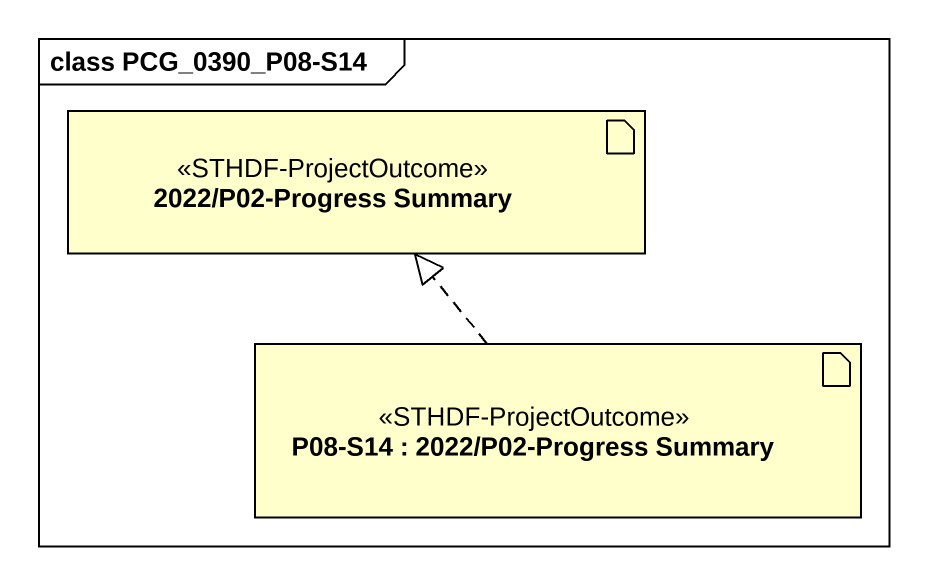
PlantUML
@startuml
mainframe class PCG_0390_P08-S14
artifact "2022/P02-Progress Summary" as a2022_P02_Progress_Summary <<STHDF-ProjectOutcome>>
artifact "P08-S14 : 2022/P02-Progress Summary" as P08_S14 <<STHDF-ProjectOutcome>>
P08_S14 .up.|> a2022_P02_Progress_Summary
@enduml
